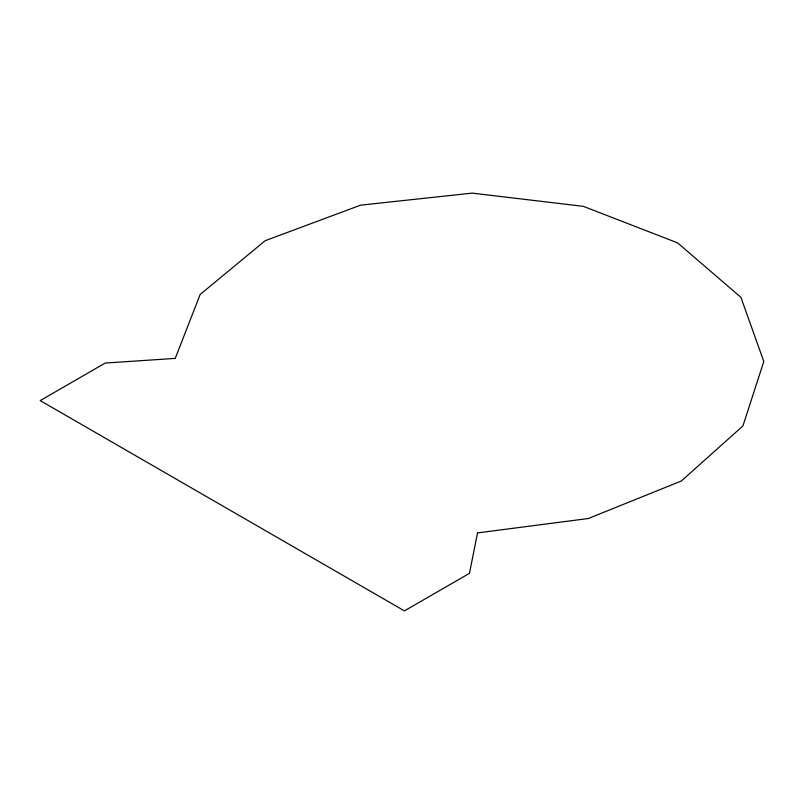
<?xml version="1.0" encoding="UTF-8"?>
<svg xmlns="http://www.w3.org/2000/svg" width="804" height="804" viewBox="0 0 804 804"><rect width="100%" height="100%" fill="white"/><g stroke="black" fill="none" stroke-linecap="round" stroke-linejoin="round"><path stroke-width="1.21" d="M477.526 532.921L469.466 573.332L404.432 610.879L40.2 400.593L105.244 363.046L175.242 358.393L200.176 294.455L265.169 240.708L360.564 205.171L472.159 193.121L583.352 206.347L677.601 242.878L740.886 297.299L763.8 361.498L742.926 425.929L681.36 481.003L588.277 518.52L477.526 532.921"/></g></svg>
